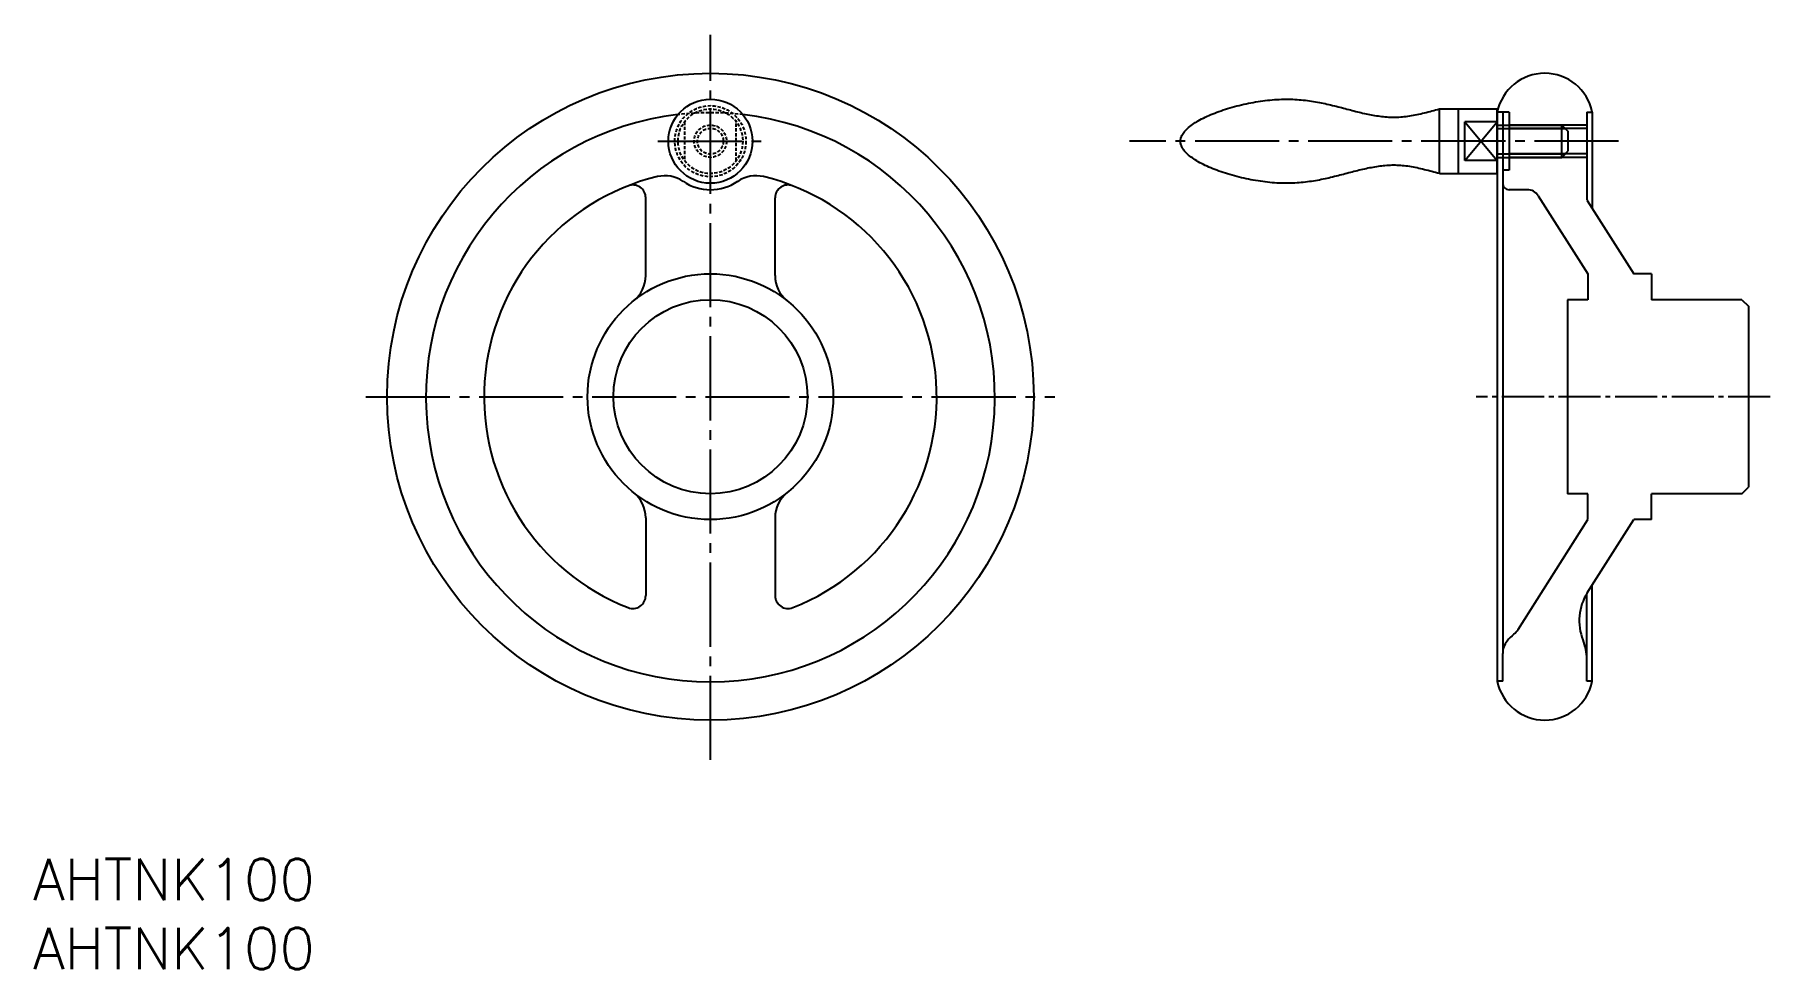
# Model space of a CAD drawing. Extents: x 37 to 306, y 304 to 449.
import ezdxf

# ---------------------------------------------------------------- set-up
doc = ezdxf.new("R2010")
doc.units = 0
doc.header["$MEASUREMENT"] = 0
doc.linetypes.add('CENTER', pattern=[17.5, 13, -1.5, 1.5, -1.5])
doc.linetypes.add('DASHED', pattern=[0.75, 0.5, -0.25])
doc.layers.get('0').update_dxf_attribs({"linetype": 'CONTINUOUS'})
doc.layers.add('CENTER', color=1, linetype='CENTER')
doc.styles.get("Standard").update_dxf_attribs({"font": 'txt.shx', "bigfont": '@extfont2.shx'})

msp = doc.modelspace()

# ---------------------------------------------------------------- linework, layer by layer
at = {"color": 3, "linetype": 'DASHED'}
for p, q in [((137.68, 435.06), (137.68, 429.06)), ((145.68, 429.06), (145.68, 435.06))]:
    msp.add_line(p, q, dxfattribs=at)
at = {"color": 7, "linetype": 'Continuous'}
for p, q in [((254.42, 437.06), (263.37, 437.06)), ((254.42, 427.06), (254.42, 437.06)), ((257.37, 427.06), (257.37, 437.06)), ((263.37, 435.06), (258.37, 435.06)), ((258.37, 429.06), (258.37, 435.06)), ((263.37, 427.06), (263.37, 437.06)), ((265.22, 436.56), (263.37, 436.56)), ((263.37, 436.56), (263.37, 348.56)), ((264.22, 436.56), (264.22, 352.88)), ((265.22, 436.56), (265.22, 427.56)), ((277.22, 436.56), (277.22, 423.02)), ((277.22, 436.56), (278.07, 436.56)), ((278.07, 436.56), (278.07, 421.68)), ((263.37, 434.56), (273.37, 434.56)), ((277.22, 434.01), (265.22, 434.01)), ((273.37, 434.56), (274.37, 433.56)), ((273.37, 429.56), (273.37, 434.56)), ((274.37, 430.56), (274.37, 433.56)), ((263.37, 429.56), (273.37, 429.56)), ((277.22, 430.1), (265.22, 430.1)), ((273.37, 429.56), (274.37, 430.56)), ((254.42, 427.06), (263.37, 427.06)), ((263.37, 429.06), (258.37, 429.06)), ((265.22, 427.56), (264.22, 427.56)), ((268.03, 424.56), (265.22, 424.56)), ((131.68, 411.29), (131.68, 423.3)), ((151.68, 411.29), (151.68, 423.3)), ((269.72, 423.63), (277.4, 411.56)), ((277.31, 422.87), (284.51, 411.56)), ((277.4, 411.56), (277.4, 407.56)), ((287.22, 411.56), (284.51, 411.56)), ((287.22, 411.56), (287.22, 407.56)), ((274.22, 407.56), (274.22, 377.56)), ((277.4, 407.56), (274.22, 407.56)), ((301.22, 407.56), (287.22, 407.56)), ((301.22, 407.56), (302.22, 406.56)), ((302.22, 406.56), (302.22, 378.56)), ((301.22, 377.56), (302.22, 378.56)), ((277.4, 377.56), (274.22, 377.56)), ((277.4, 373.56), (277.4, 377.56)), ((301.22, 377.56), (287.22, 377.56)), ((287.22, 373.56), (287.22, 377.56)), ((131.68, 373.82), (131.68, 361.81)), ((151.68, 373.82), (151.68, 361.81)), ((266.6, 356.57), (277.4, 373.56)), ((277.31, 362.24), (284.51, 373.56)), ((287.22, 373.56), (284.51, 373.56)), ((278.07, 348.56), (278.07, 363.43)), ((277.22, 351.97), (277.22, 362.09)), ((264.22, 348.56), (264.22, 352.88)), ((277.22, 348.56), (277.22, 351.97)), ((264.22, 348.56), (263.37, 348.56)), ((278.07, 348.56), (277.22, 348.56))]:
    msp.add_line(p, q, dxfattribs=at)
at = {"color": 3, "linetype": 'Continuous'}
for p, q in [((258.37, 435.06), (263.37, 429.06)), ((258.37, 429.06), (263.37, 435.06)), ((263.37, 434.01), (273.91, 434.01)), ((277.22, 434.56), (265.22, 434.56)), ((263.37, 430.1), (273.91, 430.1)), ((277.22, 429.56), (265.22, 429.56))]:
    msp.add_line(p, q, dxfattribs=at)
at = {"color": 7, "linetype": 'Continuous'}
msp.add_polyline3d([(254.42, 427.06, 0), (254.13, 427.13, 0), (253.85, 427.21, 0), (253.56, 427.29, 0), (253.27, 427.37, 0), (252.98, 427.44, 0), (252.69, 427.52, 0), (252.4, 427.59, 0), (252.12, 427.66, 0), (251.83, 427.73, 0), (251.54, 427.8, 0), (251.26, 427.86, 0), (250.97, 427.92, 0), (250.69, 427.98, 0), (250.41, 428.04, 0), (250.12, 428.09, 0), (249.84, 428.13, 0), (249.56, 428.18, 0), (249.28, 428.21, 0), (249, 428.25, 0), (248.73, 428.28, 0), (248.45, 428.3, 0), (248.17, 428.32, 0), (247.9, 428.33, 0), (247.63, 428.34, 0), (247.36, 428.34, 0), (247.09, 428.34, 0), (246.82, 428.33, 0), (246.55, 428.32, 0), (246.28, 428.3, 0), (246.01, 428.28, 0), (245.74, 428.25, 0), (245.48, 428.22, 0), (245.21, 428.19, 0), (244.94, 428.15, 0), (244.68, 428.11, 0), (244.41, 428.07, 0), (244.15, 428.02, 0), (243.88, 427.97, 0), (243.62, 427.92, 0), (243.35, 427.87, 0), (243.09, 427.81, 0), (242.82, 427.75, 0), (242.55, 427.69, 0), (242.29, 427.63, 0), (242.02, 427.56, 0), (241.75, 427.5, 0), (241.48, 427.43, 0), (241.22, 427.36, 0), (240.95, 427.29, 0), (240.67, 427.22, 0), (240.4, 427.15, 0), (240.13, 427.08, 0), (239.86, 427, 0), (239.58, 426.93, 0), (239.3, 426.86, 0), (239.03, 426.79, 0), (238.75, 426.72, 0), (238.47, 426.65, 0), (238.18, 426.58, 0), (237.9, 426.51, 0), (237.61, 426.44, 0), (237.33, 426.37, 0), (237.04, 426.31, 0), (236.74, 426.24, 0), (236.45, 426.18, 0), (236.15, 426.12, 0), (235.86, 426.06, 0), (235.56, 426, 0), (235.25, 425.95, 0), (234.95, 425.9, 0), (234.64, 425.85, 0), (234.33, 425.81, 0), (234.02, 425.76, 0), (233.7, 425.72, 0), (233.38, 425.69, 0), (233.06, 425.66, 0), (232.74, 425.63, 0), (232.41, 425.61, 0), (232.08, 425.59, 0), (231.74, 425.57, 0), (231.41, 425.56, 0), (231.07, 425.55, 0), (230.72, 425.55, 0), (230.37, 425.56, 0), (230.02, 425.56, 0), (229.67, 425.58, 0), (229.31, 425.6, 0), (228.95, 425.62, 0), (228.59, 425.65, 0), (228.22, 425.68, 0), (227.86, 425.72, 0), (227.49, 425.76, 0), (227.12, 425.81, 0), (226.75, 425.86, 0), (226.38, 425.92, 0), (226.01, 425.98, 0), (225.64, 426.04, 0), (225.27, 426.11, 0), (224.9, 426.18, 0), (224.54, 426.26, 0), (224.17, 426.34, 0), (223.81, 426.42, 0), (223.44, 426.51, 0), (223.08, 426.6, 0), (222.73, 426.7, 0), (222.37, 426.79, 0), (222.02, 426.89, 0), (221.68, 427, 0), (221.33, 427.11, 0), (221, 427.22, 0), (220.66, 427.33, 0), (220.33, 427.45, 0), (220.01, 427.56, 0), (219.69, 427.69, 0), (219.38, 427.81, 0), (219.08, 427.94, 0), (218.78, 428.07, 0), (218.49, 428.2, 0), (218.2, 428.33, 0), (217.92, 428.47, 0), (217.66, 428.6, 0), (217.39, 428.74, 0), (217.14, 428.88, 0), (216.9, 429.03, 0), (216.66, 429.17, 0), (216.44, 429.32, 0), (216.22, 429.47, 0), (216.02, 429.62, 0), (215.82, 429.77, 0), (215.64, 429.92, 0), (215.47, 430.07, 0), (215.31, 430.23, 0), (215.16, 430.38, 0), (215.02, 430.54, 0), (214.89, 430.7, 0), (214.78, 430.86, 0), (214.68, 431.01, 0), (214.59, 431.17, 0), (214.52, 431.33, 0), (214.46, 431.49, 0), (214.42, 431.65, 0), (214.39, 431.81, 0), (214.37, 431.97, 0), (214.37, 432.14, 0), (214.39, 432.3, 0), (214.42, 432.46, 0), (214.46, 432.62, 0), (214.52, 432.78, 0), (214.59, 432.94, 0), (214.68, 433.1, 0), (214.78, 433.26, 0), (214.89, 433.41, 0), (215.02, 433.57, 0), (215.16, 433.73, 0), (215.31, 433.88, 0), (215.47, 434.04, 0), (215.64, 434.19, 0), (215.82, 434.34, 0), (216.02, 434.49, 0), (216.22, 434.64, 0), (216.44, 434.79, 0), (216.66, 434.94, 0), (216.9, 435.08, 0), (217.14, 435.23, 0), (217.39, 435.37, 0), (217.66, 435.51, 0), (217.92, 435.64, 0), (218.2, 435.78, 0), (218.49, 435.91, 0), (218.78, 436.05, 0), (219.08, 436.17, 0), (219.38, 436.3, 0), (219.69, 436.42, 0), (220.01, 436.55, 0), (220.33, 436.66, 0), (220.66, 436.78, 0), (221, 436.89, 0), (221.33, 437, 0), (221.68, 437.11, 0), (222.02, 437.22, 0), (222.37, 437.32, 0), (222.73, 437.41, 0), (223.08, 437.51, 0), (223.44, 437.6, 0), (223.81, 437.69, 0), (224.17, 437.77, 0), (224.54, 437.85, 0), (224.9, 437.93, 0), (225.27, 438, 0), (225.64, 438.07, 0), (226.01, 438.13, 0), (226.38, 438.19, 0), (226.75, 438.25, 0), (227.12, 438.3, 0), (227.49, 438.35, 0), (227.86, 438.39, 0), (228.22, 438.43, 0), (228.59, 438.46, 0), (228.95, 438.49, 0), (229.31, 438.51, 0), (229.67, 438.53, 0), (230.02, 438.55, 0), (230.37, 438.56, 0), (230.72, 438.56, 0), (231.07, 438.56, 0), (231.41, 438.55, 0), (231.74, 438.54, 0), (232.08, 438.52, 0), (232.41, 438.51, 0), (232.74, 438.48, 0), (233.06, 438.45, 0), (233.38, 438.42, 0), (233.7, 438.39, 0), (234.02, 438.35, 0), (234.33, 438.31, 0), (234.64, 438.26, 0), (234.95, 438.21, 0), (235.25, 438.16, 0), (235.56, 438.11, 0), (235.86, 438.05, 0), (236.15, 437.99, 0), (236.45, 437.93, 0), (236.74, 437.87, 0), (237.04, 437.81, 0), (237.33, 437.74, 0), (237.61, 437.67, 0), (237.9, 437.6, 0), (238.18, 437.53, 0), (238.47, 437.46, 0), (238.75, 437.39, 0), (239.03, 437.32, 0), (239.3, 437.25, 0), (239.58, 437.18, 0), (239.86, 437.11, 0), (240.13, 437.03, 0), (240.4, 436.96, 0), (240.67, 436.89, 0), (240.95, 436.82, 0), (241.22, 436.75, 0), (241.48, 436.68, 0), (241.75, 436.61, 0), (242.02, 436.55, 0), (242.29, 436.48, 0), (242.55, 436.42, 0), (242.82, 436.36, 0), (243.09, 436.3, 0), (243.35, 436.24, 0), (243.62, 436.19, 0), (243.88, 436.14, 0), (244.15, 436.09, 0), (244.41, 436.04, 0), (244.68, 436, 0), (244.94, 435.96, 0), (245.21, 435.92, 0), (245.48, 435.89, 0), (245.74, 435.86, 0), (246.01, 435.83, 0), (246.28, 435.81, 0), (246.55, 435.8, 0), (246.82, 435.78, 0), (247.09, 435.78, 0), (247.36, 435.77, 0), (247.63, 435.77, 0), (247.9, 435.78, 0), (248.17, 435.79, 0), (248.45, 435.81, 0), (248.73, 435.83, 0), (249, 435.86, 0), (249.28, 435.9, 0), (249.56, 435.93, 0), (249.84, 435.98, 0), (250.12, 436.02, 0), (250.41, 436.08, 0), (250.69, 436.13, 0), (250.97, 436.19, 0), (251.26, 436.25, 0), (251.54, 436.31, 0), (251.83, 436.38, 0), (252.12, 436.45, 0), (252.4, 436.52, 0), (252.69, 436.59, 0), (252.98, 436.67, 0), (253.27, 436.74, 0), (253.56, 436.82, 0), (253.85, 436.9, 0), (254.13, 436.98, 0), (254.42, 437.06, 0)], dxfattribs=at)
for centre, radius in [((141.68, 392.56), 50), ((141.68, 432.06), 6.5), ((141.68, 392.56), 19), ((141.68, 392.56), 15)]:
    msp.add_circle(centre, radius, dxfattribs=at)
at = {"color": 3, "linetype": 'DASHED'}
for radius in [5.5, 5, 2.5, 2]:
    msp.add_circle((141.68, 432.06), radius, dxfattribs=at)
at = {"color": 7, "linetype": 'Continuous'}
for centre, radius, start, end in [((270.72, 435.06), 7.5, 11.537, 168.463), ((141.68, 392.46), 44, 96.5596, 83.4404), ((141.68, 392.56), 35, 103.5534, 248.6763), ((129.68, 423.3), 2, 0, 111.3237), ((134.65, 421.72), 5, 55.775, 103.5534), ((141.68, 432.06), 7.5, 235.775, 304.225), ((148.72, 421.72), 5, 76.4466, 124.225), ((141.68, 392.56), 35, 291.3237, 76.4466), ((153.68, 423.3), 2, 68.6763, 180), ((265.22, 425.56), 1, 180, 270), ((268.03, 422.56), 2, 32.45, 90), ((284.06, 427.17), 8, 211.2055, 212.45), ((126.68, 411.29), 5, 308.6822, 0), ((156.68, 411.29), 5, 180, 231.3178), ((126.68, 373.82), 5, 0, 51.3178), ((156.68, 373.82), 5, 128.6822, 180), ((129.68, 361.81), 2, 248.6763, 0), ((153.68, 361.81), 2, 180, 291.3237), ((284.06, 357.94), 8, 147.55, 201.9275), ((267.22, 352.88), 3, 141.0576, 180), ((270.72, 350.06), 7.5, 129.3276, 141.0576), ((264.06, 358.18), 3, 309.3276, 327.55), ((269.22, 351.97), 8, 0, 21.9275), ((270.72, 350.06), 7.5, 191.537, 348.463)]:
    msp.add_arc(centre, radius, start, end, dxfattribs=at)
at = {"color": 3, "linetype": 'DASHED'}
msp.add_arc((141.68, 392.56), 43.91, 83.4269, 96.5731, dxfattribs=at)
at = {"layer": 'CENTER', "color": 1, "linetype": 'CENTER'}
for p, q in [((141.68, 336.4), (141.68, 448.53)), ((133.54, 432.06), (149.83, 432.06)), ((282.13, 432.06), (206.52, 432.06)), ((88.4, 392.56), (194.97, 392.56))]:
    msp.add_line(p, q, dxfattribs=at)
at = {"layer": 'CENTER', "color": 1, "linetype": 'CENTER', "ltscale": 0.5}
msp.add_line((305.61, 392.56), (260.14, 392.56), dxfattribs=at)

# ---------------------------------------------------------------- texts
at = {"color": 7, "linetype": 'Continuous'}
for p in [(36.9, 314.7), (36.9, 304.03)]:
    msp.add_text('AHTNK100', height=6.4, dxfattribs=at).set_placement(p)

doc.saveas('drawing.dxf')
